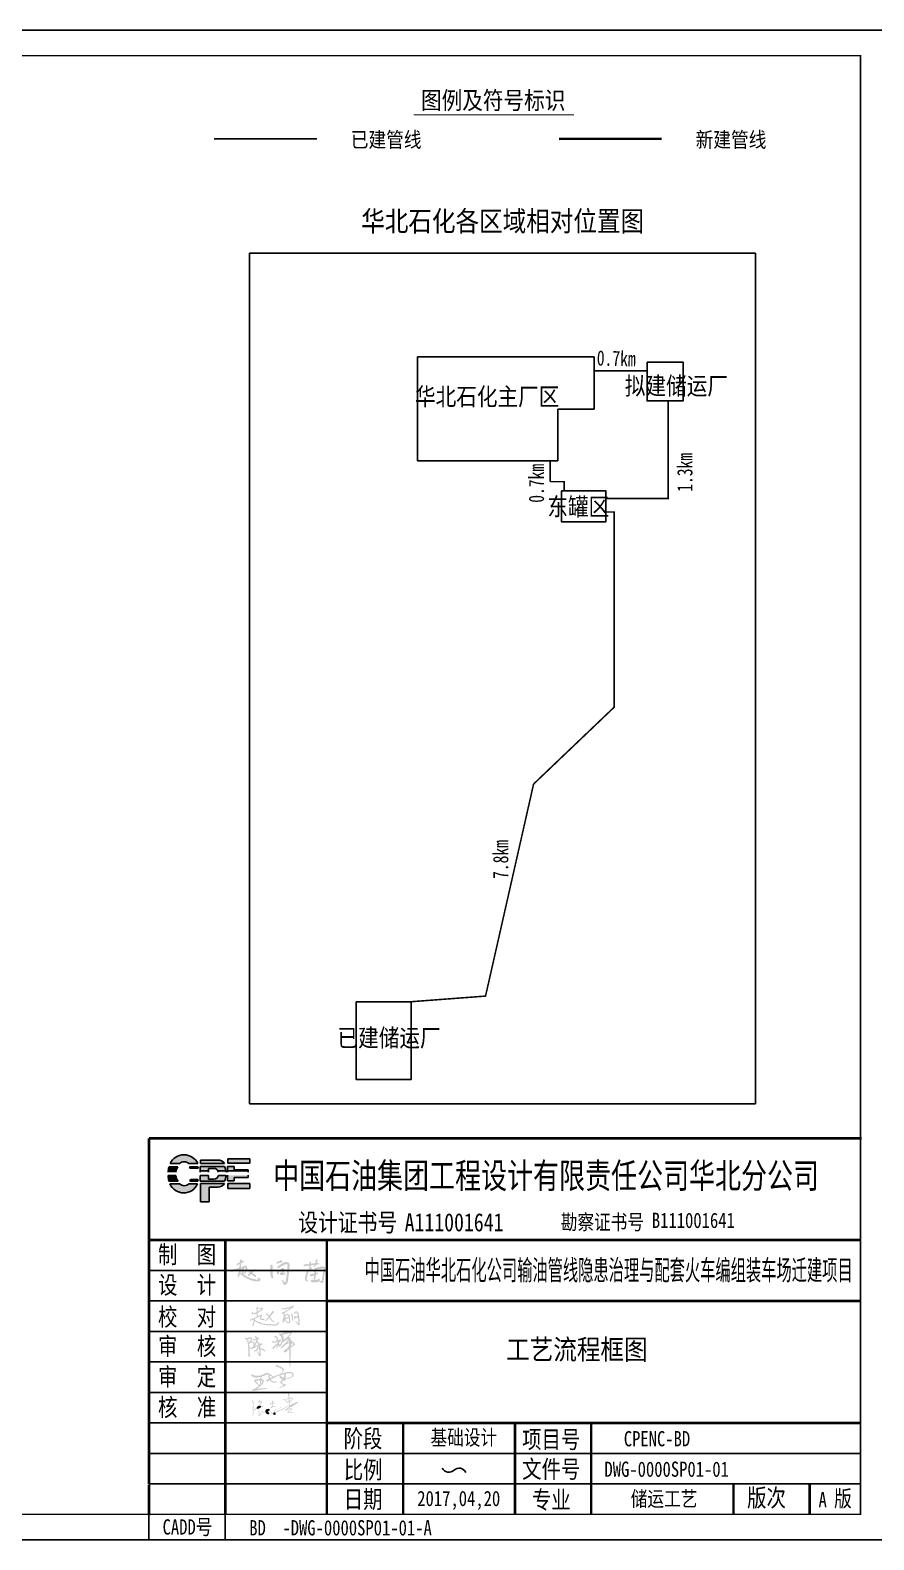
# Model space of a CAD drawing. Header units: millimetres. Extents: x 36820 to 41163, y -3485 to -2358.
# Drawn here: x 37304 to 37469.9, y -3073.8 to -2776.8 of the extents above; entities that cross this region are included whole.
import ezdxf
from ezdxf.enums import TextEntityAlignment as Align

# ---------------------------------------------------------------- set-up
doc = ezdxf.new("R2010")
doc.units = ezdxf.units.MM
doc.header["$LTSCALE"] = 6
for name, color, linetype in [('a1', 7, 'Continuous'), ('bc', 7, 'Continuous'), ('BDWG', 7, 'Continuous'), ('DEVICE', 4, 'Continuous')]:
    doc.layers.add(name, color=color, linetype=linetype)
doc.styles.add('HZTXT', font='', dxfattribs={"width": 0.8})
doc.styles.add('ST', font='')
doc.styles.get('HZTXT').set_extended_font_data('NSimSun')
doc.styles.get('ST').set_extended_font_data('SimSun')
picture_1 = doc.add_image_def('image1.jpg', size_in_pixel=(531, 893))

msp = doc.modelspace()

# ---------------------------------------------------------------- hatches: boundary and pattern name
for points in [[(37335.28, -3000.42, -0.0549609), (37335.391, -3000.679), (37337.034, -3000.679, 0.0224894), (37336.957, -3000.42)], [(37335.503, -3002.967, -0.059964), (37335.36, -3003.263), (37336.915, -3003.263, 0.0258545), (37336.994, -3002.967)]]:
    msp.add_hatch(color=7).paths.add_polyline_path(points)
h = msp.add_hatch(color=256)
h.dxf.hatch_style = 1
h.paths.add_polyline_path([(37345.464, -3019.874), (37345.457, -3019.519), (37345.47, -3019.419), (37345.923, -3019.165), (37345.986, -3019.058), (37345.986, -3018.941), (37345.903, -3018.882), (37345.796, -3018.873), (37345.543, -3019.005), (37345.601, -3018.825), (37345.563, -3018.723), (37345.431, -3018.661), (37345.255, -3018.732), (37345.2, -3018.849), (37345.2, -3019.24), (37344.952, -3019.363), (37344.604, -3019.537), (37344.592, -3019.625), (37344.616, -3019.732), (37344.683, -3019.77), (37344.763, -3019.803), (37344.794, -3019.776), (37344.794, -3019.742), (37345.187, -3019.567), (37345.144, -3020.068), (37345.052, -3020.225), (37344.965, -3020.372), (37344.223, -3020.556), (37343.893, -3020.638), (37343.423, -3020.687), (37343.32, -3020.822), (37343.32, -3020.926), (37343.404, -3021.01), (37343.501, -3021.078), (37343.67, -3021.078), (37345.157, -3020.691), (37345.157, -3020.753), (37345.061, -3021.009), (37344.791, -3021.727), (37344.766, -3021.869), (37344.8, -3022.113), (37344.865, -3022.197), (37344.918, -3022.197), (37344.982, -3022.155), (37345.245, -3021.47), (37345.316, -3021.526), (37345.881, -3022.007), (37346.64, -3022.441), (37347.436, -3022.775), (37348.134, -3022.957), (37348.643, -3022.992), (37349.057, -3022.934), (37349.24, -3022.823), (37349.28, -3022.667), (37349.222, -3022.48), (37349.053, -3022.329), (37348.87, -3022.272), (37348.696, -3022.272), (37348.696, -3022.407), (37348.802, -3022.564), (37348.802, -3022.643), (37348.566, -3022.643), (37347.517, -3022.401), (37346.798, -3022.132), (37346.164, -3021.767), (37346.074, -3021.715), (37346.555, -3020.922), (37346.657, -3020.681), (37346.679, -3020.379), (37346.66, -3020.24), (37346.542, -3020.18), (37346.378, -3020.18), (37346.298, -3020.27), (37346.295, -3020.473), (37346.242, -3020.952), (37346.145, -3021.262), (37345.978, -3021.623), (37345.867, -3021.572), (37345.948, -3021.291), (37345.981, -3021.024), (37346.01, -3020.724), (37346.01, -3020.353), (37346.544, -3020.088), (37346.602, -3020.011), (37346.56, -3019.918), (37346.479, -3019.88), (37346.367, -3019.88), (37346.2, -3019.911), (37345.424, -3020.212), (37345.319, -3020.26), (37345.436, -3020.078)])
h.paths.add_polyline_path([(37345.675, -3020.505), (37345.675, -3021.015), (37345.639, -3021.422), (37345.46, -3021.303), (37345.384, -3021.291), (37345.273, -3021.304), (37345.467, -3020.792), (37345.436, -3020.688), (37345.35, -3020.631), (37345.407, -3020.598)], flags=16)
h.paths.add_polyline_path([(37348.002, -3020.939), (37348.082, -3020.922), (37348.163, -3020.906), (37348.239, -3020.816), (37348.239, -3020.701), (37348.19, -3020.598), (37348.035, -3020.58), (37347.908, -3020.629), (37347.732, -3020.733), (37347.388, -3021.165), (37347.283, -3021.053), (37347.196, -3020.987), (37347.126, -3020.915), (37347.049, -3020.938), (37346.988, -3021.059), (37347.033, -3021.208), (37347.127, -3021.333), (37346.862, -3021.561), (37346.784, -3021.738), (37346.784, -3021.871), (37346.886, -3021.953), (37346.963, -3021.953), (37347.042, -3021.918), (37347.132, -3021.826), (37347.396, -3021.538), (37348.108, -3022.033), (37348.254, -3022.105), (37348.389, -3022.037), (37348.397, -3021.854), (37348.255, -3021.672), (37347.644, -3021.313)], flags=17)
h.paths.add_polyline_path([(37351.674, -3019.888), (37351.611, -3019.738), (37351.506, -3019.677), (37351.379, -3019.714), (37351.251, -3019.77), (37351.199, -3019.898), (37351.247, -3021.808), (37351.405, -3022.221), (37351.556, -3022.381), (37351.706, -3022.381), (37351.813, -3022.25), (37351.816, -3022.174), (37351.754, -3022.075), (37351.653, -3021.761)])
h.paths.add_polyline_path([(37353.555, -3019.058), (37353.486, -3018.904), (37353.347, -3018.826), (37353.142, -3018.823), (37353.087, -3018.987), (37352.555, -3019.142), (37352.419, -3019.259), (37352.415, -3019.407), (37352.544, -3019.489), (37352.756, -3019.448), (37353.006, -3019.338), (37353.331, -3019.282), (37353.482, -3019.282), (37353.555, -3019.182)])
h.paths.add_polyline_path([(37353.943, -3019.717), (37354.282, -3019.584), (37354.555, -3019.625), (37354.606, -3019.738), (37354.461, -3021.419), (37354.205, -3023.147), (37354.11, -3023.185), (37353.994, -3023.094), (37353.615, -3022.688), (37353.431, -3022.688), (37353.837, -3023.578), (37353.968, -3023.663), (37354.106, -3023.663), (37354.437, -3023.507), (37354.629, -3023.092), (37354.931, -3020.951), (37355.016, -3019.731), (37354.949, -3019.407), (37354.737, -3019.264), (37354.442, -3019.189), (37354.035, -3019.189), (37353.531, -3019.457), (37352.699, -3019.989), (37352.606, -3020.132), (37352.583, -3020.261), (37352.665, -3020.374), (37352.811, -3020.374), (37352.976, -3020.323), (37353.204, -3020.127)])
h.paths.add_polyline_path([(37352.896, -3021.11), (37352.896, -3020.72), (37352.801, -3020.674), (37352.651, -3020.695), (37352.555, -3020.787), (37352.505, -3021.203), (37352.489, -3021.449), (37352.541, -3021.582), (37352.664, -3021.585), (37352.803, -3021.562), (37352.895, -3021.385), (37352.905, -3021.272), (37352.911, -3021.206), (37352.977, -3021.125), (37352.963, -3021.123)])
h.paths.add_polyline_path([(37353.986, -3020.601), (37353.917, -3020.447), (37353.747, -3020.326), (37353.56, -3020.326), (37353.384, -3020.441), (37353.233, -3020.559), (37353.067, -3020.866), (37353.018, -3020.955), (37353.01, -3021.062), (37352.977, -3021.125), (37353.146, -3021.158), (37353.53, -3020.726), (37353.65, -3020.701), (37353.667, -3020.778), (37353.637, -3020.837), (37353.323, -3021.233), (37353.103, -3021.392), (37353.037, -3021.497), (37353.037, -3021.645), (37353.142, -3021.717), (37353.345, -3021.717), (37353.774, -3021.717), (37354.049, -3021.629), (37354.137, -3021.491), (37354.137, -3021.326), (37354.066, -3021.255), (37353.945, -3021.255), (37353.631, -3021.31), (37353.873, -3021.079), (37353.986, -3020.972)], flags=17)
h.paths.add_polyline_path([(37360.714, -3019.665), (37360.759, -3019.552), (37360.759, -3019.408), (37360.664, -3019.316), (37360.591, -3019.349), (37360.33, -3019.349), (37360.401, -3019.154), (37360.503, -3018.995), (37360.539, -3018.838), (37360.463, -3018.706), (37360.208, -3018.706), (37360.126, -3018.859), (37360.099, -3019.175), (37359.993, -3019.409), (37359.188, -3019.501), (37359.188, -3019.236), (37359.096, -3019.124), (37359.014, -3019.124), (37358.92, -3019.184), (37358.85, -3019.543), (37358.204, -3019.605), (37357.762, -3019.677), (37357.76, -3019.861), (37357.845, -3019.994), (37357.954, -3019.994), (37358.027, -3019.953), (37358.862, -3019.86), (37358.869, -3019.916), (37358.869, -3020.341), (37358.971, -3020.51), (37359.129, -3020.616), (37359.259, -3020.616), (37359.365, -3020.549), (37359.396, -3020.412), (37359.337, -3020.329), (37359.215, -3020.254), (37359.165, -3020.17), (37359.159, -3019.838), (37359.893, -3019.744), (37359.724, -3020.064), (37359.777, -3020.18), (37359.837, -3020.184), (37359.913, -3020.089), (37360.047, -3019.921), (37360.223, -3019.7), (37360.618, -3019.7)])
h.paths.add_polyline_path([(37358.851, -3020.918), (37358.99, -3020.683), (37358.953, -3020.531), (37358.847, -3020.502), (37358.733, -3020.502), (37358.529, -3020.729), (37358.304, -3021.209), (37358.131, -3021.751), (37358.043, -3022.403), (37358.075, -3022.744), (37358.248, -3022.961), (37358.374, -3023.006), (37358.471, -3023.006), (37358.548, -3022.937), (37358.583, -3022.805), (37358.583, -3022.689), (37358.531, -3022.612), (37358.451, -3022.68), (37358.388, -3022.649), (37358.369, -3022.561), (37358.48, -3021.864), (37358.639, -3021.335)])
h.paths.add_polyline_path([(37360.488, -3021.535), (37360.535, -3021.397), (37360.503, -3021.266), (37360.412, -3021.227), (37360.167, -3021.318), (37360.199, -3021.1), (37360.266, -3021.01), (37360.232, -3020.939), (37360.128, -3020.874), (37359.905, -3020.904), (37359.861, -3021.122), (37359.861, -3021.388), (37359.374, -3021.524), (37359.091, -3021.524), (37359.005, -3021.619), (37358.951, -3021.799), (37359.001, -3021.916), (37359.158, -3022.01), (37359.267, -3022.01), (37359.424, -3021.952), (37359.805, -3021.812), (37359.754, -3022.299), (37359.765, -3022.568), (37359.823, -3022.691), (37359.72, -3022.691), (37359.524, -3022.666), (37359.295, -3022.666), (37359.222, -3022.83), (37359.222, -3023.041), (37359.386, -3023.178), (37359.825, -3023.178), (37360.314, -3023.163), (37360.725, -3023.042), (37360.846, -3022.988), (37360.882, -3022.803), (37360.925, -3022.71), (37360.926, -3022.805), (37360.929, -3023.051), (37361.257, -3023.309), (37361.441, -3023.309), (37361.606, -3023.139), (37362.022, -3020.659), (37362.033, -3020.369), (37361.842, -3020.079), (37361.431, -3020.046), (37360.819, -3020.14), (37360.174, -3020.296), (37359.935, -3020.431), (37359.873, -3020.577), (37359.969, -3020.68), (37360.12, -3020.729), (37360.27, -3020.687), (37360.434, -3020.597), (37361.573, -3020.459), (37361.672, -3020.48), (37361.687, -3020.573), (37361.331, -3022.868), (37361.25, -3022.899), (37361.035, -3022.87), (37360.94, -3022.682), (37360.971, -3022.604), (37360.933, -3022.503), (37360.78, -3022.503), (37360.642, -3022.514), (37360.515, -3022.647), (37360.255, -3022.679), (37359.907, -3022.689), (37359.936, -3022.643), (37359.997, -3022.57), (37360.096, -3022.365), (37360.126, -3021.702), (37360.211, -3021.674), (37360.353, -3021.63)])
h = msp.add_hatch(color=256)
h.dxf.hatch_style = 1
h.paths.add_polyline_path([(37348.656, -3027.976), (37348.557, -3027.988), (37348.475, -3028.276), (37348.502, -3028.666), (37348.512, -3028.991), (37348.323, -3029.103), (37348.103, -3029.18), (37347.957, -3029.22), (37347.856, -3029.247), (37347.793, -3029.213), (37347.775, -3029.081), (37347.775, -3029.037), (37347.799, -3029.01), (37347.901, -3028.963), (37347.94, -3028.944), (37347.954, -3028.924), (37347.897, -3028.906), (37347.816, -3028.905), (37347.76, -3028.912), (37347.579, -3028.999), (37347.513, -3029.274), (37347.558, -3029.407), (37347.707, -3029.472), (37347.948, -3029.47), (37348.306, -3029.375), (37348.519, -3029.282), (37348.527, -3029.783), (37348.554, -3029.846), (37348.621, -3029.857), (37348.655, -3029.857), (37348.742, -3029.821), (37348.758, -3029.769), (37348.748, -3029.662), (37348.748, -3029.142), (37349.169, -3028.917), (37349.519, -3028.683), (37349.73, -3028.453), (37349.771, -3028.223), (37349.715, -3028.167), (37349.291, -3028.167), (37349.064, -3028.223), (37348.992, -3028.223), (37348.86, -3028.183), (37348.771, -3028.111), (37348.729, -3028.012)])
h.paths.add_polyline_path([(37348.854, -3028.278), (37348.885, -3028.298), (37348.948, -3028.339), (37349.224, -3028.375), (37349.451, -3028.377), (37349.451, -3028.412), (37349.303, -3028.566), (37348.737, -3028.917), (37348.737, -3028.883), (37348.737, -3028.411), (37348.764, -3028.311), (37348.811, -3028.278)], flags=16)
h.paths.add_polyline_path([(37349.387, -3029.508), (37349.297, -3029.544), (37349.239, -3029.628), (37349.166, -3029.65), (37349.102, -3029.676), (37349.03, -3029.699), (37348.701, -3029.87), (37348.081, -3030.149), (37347.207, -3030.502), (37347.178, -3030.577), (37347.261, -3030.754), (37347.323, -3030.754), (37347.382, -3030.701), (37347.618, -3030.587), (37347.941, -3030.433), (37347.916, -3030.721), (37347.895, -3030.801), (37347.713, -3031.601), (37347.667, -3031.643), (37347.632, -3031.73), (37347.658, -3031.83), (37347.743, -3031.83), (37347.833, -3031.79), (37347.928, -3031.599), (37348.113, -3030.797), (37348.747, -3031.143), (37349.231, -3031.35), (37349.808, -3031.499), (37350.495, -3031.608), (37351.262, -3031.634), (37351.694, -3031.659), (37352.305, -3031.673), (37352.415, -3031.657), (37352.591, -3031.572), (37352.838, -3031.277), (37352.923, -3031.097), (37352.941, -3030.912), (37352.888, -3030.857), (37352.837, -3030.869), (37352.541, -3031.248), (37352.302, -3031.434), (37352.217, -3031.448), (37351.505, -3031.406), (37350.459, -3031.36), (37349.787, -3031.265), (37349.299, -3031.1), (37348.77, -3030.895), (37348.28, -3030.633), (37348.158, -3030.615), (37348.191, -3030.319), (37348.722, -3030.095), (37349.267, -3029.82), (37349.314, -3029.837), (37349.196, -3030.168), (37349.169, -3030.316), (37349.239, -3030.464), (37349.322, -3030.582), (37349.414, -3030.582), (37349.834, -3030.582), (37349.879, -3030.604), (37349.934, -3030.604), (37350.004, -3030.559), (37350.023, -3030.47), (37350.023, -3030.345), (37349.937, -3030.309), (37349.844, -3030.309), (37349.723, -3030.373), (37349.58, -3030.373), (37349.447, -3030.373), (37349.419, -3030.296), (37349.451, -3030.18), (37349.555, -3029.802), (37349.583, -3029.609), (37349.487, -3029.508)])
h.paths.add_polyline_path([(37351.664, -3028.809), (37351.569, -3028.871), (37351.036, -3029.734), (37350.775, -3029.482), (37350.644, -3029.352), (37350.415, -3029.295), (37350.333, -3029.295), (37350.288, -3029.342), (37350.284, -3029.449), (37350.348, -3029.546), (37350.383, -3029.558), (37350.419, -3029.534), (37350.483, -3029.538), (37350.897, -3029.905), (37350.285, -3030.614), (37350.184, -3030.669), (37350.157, -3030.724), (37350.249, -3030.769), (37350.472, -3030.722), (37350.879, -3030.303), (37351.023, -3030.094), (37351.171, -3030.412), (37351.457, -3030.73), (37351.763, -3030.913), (37351.818, -3030.938), (37352.042, -3030.938), (37352.065, -3030.899), (37352.008, -3030.828), (37351.889, -3030.805), (37351.652, -3030.665), (37351.481, -3030.472), (37351.274, -3030.151), (37351.173, -3029.936), (37351.457, -3029.569), (37351.628, -3029.318), (37351.786, -3029.246), (37351.885, -3029.098), (37351.885, -3028.921), (37351.783, -3028.809)])
h.paths.add_polyline_path([(37355.66, -3027.737), (37355.576, -3027.824), (37355.114, -3027.992), (37354.241, -3028.211), (37353.899, -3028.265), (37353.746, -3028.265), (37353.655, -3028.197), (37353.587, -3028.197), (37353.502, -3028.237), (37353.511, -3028.346), (37353.607, -3028.456), (37353.767, -3028.489), (37354.082, -3028.465), (37354.405, -3028.42), (37354.825, -3028.297), (37355.106, -3028.215), (37355.089, -3028.252), (37354.708, -3028.507), (37353.962, -3028.961), (37353.781, -3029.071), (37353.698, -3029.024), (37353.604, -3029.024), (37353.509, -3029.083), (37353.45, -3029.197), (37353.509, -3029.303), (37353.576, -3029.35), (37353.764, -3029.338), (37353.857, -3029.65), (37353.857, -3029.852), (37353.804, -3030.025), (37353.716, -3030.311), (37353.66, -3030.557), (37353.66, -3030.953), (37353.691, -3031.078), (37353.794, -3031.078), (37353.916, -3031.028), (37353.97, -3030.931), (37353.982, -3030.829), (37354.007, -3030.604), (37354.044, -3030.551), (37354.115, -3030.7), (37354.225, -3030.832), (37354.4, -3031.041), (37354.64, -3031.212), (37354.719, -3031.239), (37354.846, -3031.187), (37355.042, -3031.107), (37355.118, -3030.955), (37355.118, -3030.394), (37355.076, -3029.9), (37354.841, -3029.526), (37354.653, -3029.382), (37354.455, -3029.382), (37354.219, -3029.481), (37354.06, -3029.646), (37354.06, -3029.477), (37354.011, -3029.369), (37353.923, -3029.223), (37353.957, -3029.203), (37354.497, -3028.893), (37354.997, -3028.552), (37355.68, -3028.087), (37355.89, -3027.864), (37355.895, -3027.788), (37355.768, -3027.737)])
h.paths.add_polyline_path([(37354.571, -3029.608), (37354.665, -3029.702), (37354.767, -3029.856), (37354.812, -3030.008), (37354.812, -3030.08), (37354.496, -3030.08), (37354.36, -3030.096), (37354.241, -3030.131), (37354.119, -3030.168), (37354.123, -3029.961), (37354.17, -3029.863), (37354.33, -3029.659), (37354.499, -3029.608)], flags=16)
h.paths.add_polyline_path([(37354.868, -3030.222), (37354.894, -3030.614), (37354.864, -3030.956), (37354.832, -3030.979), (37354.713, -3030.979), (37354.614, -3030.963), (37354.314, -3030.694), (37354.188, -3030.55), (37354.165, -3030.461), (37354.26, -3030.437), (37354.341, -3030.345), (37354.473, -3030.307), (37354.663, -3030.279)], flags=16)
h.paths.add_polyline_path([(37355.367, -3029.345), (37355.3, -3029.365), (37355.256, -3029.497), (37355.38, -3029.838), (37355.446, -3030.021), (37355.473, -3030.416), (37355.449, -3030.626), (37355.489, -3030.689), (37355.537, -3030.716), (37355.624, -3030.716), (37355.685, -3030.668), (37355.707, -3030.604), (37355.685, -3030.047), (37355.648, -3029.794), (37355.55, -3029.481), (37355.457, -3029.38)], flags=17)
h.paths.add_polyline_path([(37356.298, -3028.864), (37356.178, -3028.889), (37355.966, -3029.031), (37355.869, -3029.257), (37355.801, -3029.352), (37355.819, -3029.393), (37355.874, -3029.411), (37355.99, -3029.341), (37356.077, -3029.289), (37356.107, -3029.221), (37356.163, -3029.171), (37356.279, -3029.142), (37356.39, -3029.169), (37356.473, -3029.262), (37356.558, -3029.547), (37356.614, -3029.922), (37356.487, -3029.871), (37356.292, -3029.848), (37356.152, -3029.831), (37356.036, -3029.86), (37355.911, -3029.931), (37355.826, -3030.039), (37355.863, -3030.155), (37355.971, -3030.357), (37356.03, -3030.402), (37356.084, -3030.402), (37356.114, -3030.377), (37356.115, -3030.328), (37356.074, -3030.224), (37356.095, -3030.192), (37356.335, -3030.095), (37356.635, -3030.095), (37356.739, -3030.973), (37356.757, -3031.298), (37356.496, -3031.096), (37356.306, -3030.892), (37356.2, -3030.75), (37356.156, -3030.75), (37356.141, -3030.78), (37356.168, -3030.932), (37356.276, -3031.177), (37356.514, -3031.421), (37356.775, -3031.609), (37356.875, -3031.609), (37356.983, -3031.538), (37357.009, -3031.444), (37356.971, -3030.803), (37356.875, -3029.773), (37356.775, -3029.315), (37356.627, -3029.028), (37356.488, -3028.923)])
h = msp.add_hatch(color=256)
h.dxf.hatch_style = 1
h.paths.add_polyline_path([(37348.61, -3035.775), (37348.707, -3035.722), (37348.707, -3035.847), (37348.642, -3036.014), (37348.545, -3036.266), (37348.378, -3036.469), (37348.094, -3036.591), (37347.972, -3036.591), (37347.972, -3036.664), (37348.054, -3036.741), (37348.253, -3036.741), (37348.435, -3036.741), (37348.553, -3036.643), (37348.707, -3036.449), (37348.862, -3036.189), (37348.923, -3035.945), (37348.899, -3035.763), (37348.853, -3035.676), (37348.832, -3035.638), (37348.876, -3035.614), (37348.938, -3035.581), (37348.959, -3035.726), (37348.986, -3036.102), (37349.014, -3036.557), (37349.052, -3037.036), (37349.051, -3037.268), (37349.04, -3037.285), (37349.021, -3037.272), (37348.965, -3037.192), (37348.88, -3037.071), (37348.775, -3036.923), (37348.726, -3036.787), (37348.678, -3036.741), (37348.661, -3036.752), (37348.642, -3036.84), (37348.666, -3037.011), (37348.727, -3037.169), (37348.851, -3037.377), (37348.948, -3037.542), (37349.022, -3037.667), (37349.127, -3037.708), (37349.206, -3037.681), (37349.303, -3037.609), (37349.325, -3037.487), (37349.321, -3037.349), (37349.301, -3037.076), (37349.275, -3036.724), (37349.246, -3036.339), (37349.261, -3036.337), (37349.321, -3036.337), (37349.452, -3036.376), (37349.587, -3036.416), (37349.696, -3036.489), (37349.821, -3036.573), (37349.947, -3036.656), (37350.003, -3036.728), (37350.075, -3036.772), (37350.182, -3036.746), (37350.226, -3036.662), (37350.226, -3036.56), (37350.134, -3036.5), (37349.986, -3036.403), (37349.77, -3036.262), (37349.622, -3036.209), (37349.496, -3036.164), (37349.338, -3036.15), (37349.24, -3036.15), (37349.24, -3036.114), (37349.24, -3036.02), (37349.24, -3035.834), (37349.235, -3035.668), (37349.235, -3035.608), (37349.217, -3035.528), (37349.236, -3035.514), (37349.267, -3035.505), (37349.313, -3035.503), (37349.408, -3035.503), (37349.469, -3035.503), (37349.521, -3035.517), (37349.569, -3035.495), (37349.591, -3035.443), (37349.627, -3035.361), (37349.627, -3035.261), (37349.605, -3035.196), (37349.518, -3035.196), (37349.397, -3035.196), (37349.275, -3035.217), (37349.124, -3035.244), (37349.098, -3035.21), (37349.052, -3035.149), (37348.94, -3035), (37348.809, -3034.884), (37348.713, -3034.821), (37348.606, -3034.849), (37348.645, -3034.776), (37348.714, -3034.583), (37348.736, -3034.499), (37348.758, -3034.415), (37348.758, -3034.353), (37348.805, -3034.337), (37348.886, -3034.309), (37348.948, -3034.267), (37348.99, -3034.196), (37348.99, -3034.138), (37348.99, -3034.086), (37348.951, -3034.046), (37348.849, -3034.046), (37348.765, -3034.046), (37348.705, -3034.067), (37348.663, -3034.081), (37348.651, -3034.048), (37348.636, -3034.005), (37348.616, -3033.945), (37348.548, -3033.893), (37348.463, -3033.828), (37348.374, -3033.78), (37348.277, -3033.78), (37348.182, -3033.798), (37348.117, -3033.856), (37348.117, -3033.932), (37348.142, -3034.006), (37348.214, -3034.049), (37348.305, -3034.103), (37348.339, -3034.138), (37348.384, -3034.162), (37348.429, -3034.208), (37348.451, -3034.256), (37348.422, -3034.286), (37348.354, -3034.318), (37348.239, -3034.341), (37348.134, -3034.361), (37347.922, -3034.403), (37347.847, -3034.423), (37347.787, -3034.417), (37347.751, -3034.413), (37347.727, -3034.428), (37347.722, -3034.447), (37347.722, -3034.47), (37347.722, -3034.498), (37347.716, -3034.524), (37347.723, -3034.582), (37347.761, -3034.65), (37347.806, -3034.677), (37347.845, -3034.669), (37347.879, -3034.645), (37347.942, -3034.622), (37348.032, -3034.608), (37348.129, -3034.592), (37348.24, -3034.582), (37348.344, -3034.533), (37348.407, -3034.504), (37348.438, -3034.515), (37348.413, -3034.584), (37348.371, -3034.699), (37348.344, -3034.811), (37348.313, -3034.901), (37348.261, -3035.007), (37348.218, -3035.113), (37348.17, -3035.191), (37348.127, -3035.261), (37348.127, -3035.234), (37348.098, -3035.161), (37348.039, -3035.067), (37347.963, -3034.989), (37347.839, -3034.904), (37347.697, -3034.838), (37347.582, -3034.798), (37347.474, -3034.798), (37347.381, -3034.812), (37347.395, -3034.786), (37347.444, -3034.697), (37347.501, -3034.594), (37347.56, -3034.488), (37347.603, -3034.388), (37347.603, -3034.295), (37347.603, -3034.213), (37347.587, -3034.156), (37347.579, -3034.095), (37347.552, -3034.041), (37347.531, -3033.999), (37347.464, -3033.993), (37347.378, -3033.986), (37347.286, -3033.979), (37347.155, -3033.968), (37347.039, -3033.998), (37346.878, -3034.061), (37346.785, -3034.102), (37346.734, -3034.149), (37346.678, -3034.186), (37346.636, -3034.213), (37346.622, -3034.198), (37346.602, -3034.14), (37346.511, -3034.094), (37346.413, -3034.046), (37346.291, -3034.067), (37346.202, -3034.158), (37346.245, -3034.302), (37346.317, -3034.362), (37346.414, -3034.347), (37346.509, -3034.415), (37346.665, -3034.527), (37346.783, -3035.343), (37346.859, -3036.098), (37346.891, -3036.757), (37346.908, -3037.591), (37346.908, -3037.729), (37347.002, -3037.786), (37347.096, -3037.786), (37347.177, -3037.641), (37347.177, -3037.491), (37347.171, -3036.855), (37347.125, -3036.358), (37347.104, -3036.064), (37347.122, -3036.066), (37347.179, -3036.141), (37347.267, -3036.207), (37347.4, -3036.252), (37347.542, -3036.268), (37347.692, -3036.216), (37347.846, -3036.098), (37347.867, -3036.129), (37347.959, -3036.129), (37348.097, -3036.053), (37348.333, -3035.925)])
h.paths.add_polyline_path([(37346.95, -3035.095), (37346.922, -3034.87), (37346.891, -3034.616), (37346.876, -3034.459), (37346.819, -3034.39), (37346.935, -3034.308), (37347.108, -3034.252), (37347.289, -3034.225), (37347.39, -3034.236), (37347.409, -3034.323), (37347.339, -3034.47), (37347.271, -3034.616), (37347.145, -3034.798), (37347.006, -3035.035), (37346.984, -3035.073)], flags=16)
h.paths.add_polyline_path([(37348.158, -3035.726), (37348.214, -3035.621), (37348.342, -3035.382), (37348.461, -3035.162), (37348.538, -3035.018), (37348.575, -3035.08), (37348.665, -3035.138), (37348.794, -3035.221), (37348.889, -3035.366), (37348.817, -3035.413), (37348.592, -3035.559), (37348.313, -3035.666)], flags=16)
h.paths.add_polyline_path([(37347.926, -3035.605), (37347.959, -3035.416), (37347.91, -3035.243), (37347.8, -3035.106), (37347.682, -3035.046), (37347.545, -3035.017), (37347.391, -3035.045), (37347.279, -3035.101), (37347.155, -3035.202), (37347.019, -3035.343), (37347.019, -3035.441), (37347.049, -3035.625), (37347.07, -3035.752), (37347.114, -3035.896), (37347.183, -3035.98), (37347.314, -3036.038), (37347.446, -3036.064), (37347.584, -3036.014), (37347.723, -3035.889), (37347.824, -3035.761)], flags=16)
h.paths.add_polyline_path([(37352.683, -3034.206), (37352.621, -3034.015), (37352.505, -3033.865), (37352.307, -3033.708), (37352.109, -3033.694), (37352, -3033.776), (37351.981, -3033.882), (37352.105, -3033.959), (37352.289, -3034.053), (37352.425, -3034.198), (37352.475, -3034.414), (37352.445, -3034.623), (37352.394, -3034.746), (37352.159, -3034.808), (37351.958, -3034.808), (37351.827, -3034.777), (37351.722, -3034.712), (37351.595, -3034.762), (37351.529, -3034.897), (37351.606, -3034.982), (37351.757, -3035.021), (37352.031, -3035.055), (37352.371, -3035.017), (37352.634, -3034.928), (37352.754, -3034.874), (37352.64, -3035.058), (37352.501, -3035.216), (37352.074, -3035.558), (37351.716, -3035.962), (37351.606, -3036.087), (37351.633, -3036.24), (37351.69, -3036.272), (37351.759, -3036.272), (37351.891, -3036.188), (37352.067, -3035.983), (37352.319, -3035.752), (37352.519, -3035.537), (37352.614, -3035.492), (37352.542, -3035.639), (37352.445, -3035.886), (37352.401, -3036.058), (37352.27, -3036.186), (37352.323, -3036.186), (37352.426, -3036.175), (37352.581, -3036.068), (37352.645, -3035.861), (37352.725, -3035.674), (37352.819, -3035.558), (37352.852, -3035.548), (37352.872, -3035.575), (37352.867, -3035.707), (37352.901, -3035.771), (37352.963, -3035.829), (37353.045, -3035.843), (37353.248, -3035.626), (37353.413, -3035.387), (37353.561, -3035.055), (37353.598, -3034.964), (37353.607, -3034.93), (37353.627, -3034.985), (37353.663, -3034.994), (37353.738, -3034.953), (37354.07, -3034.691), (37354.519, -3034.402), (37354.714, -3034.277), (37354.761, -3034.286), (37354.79, -3034.352), (37354.612, -3034.561), (37354.093, -3035.182), (37353.247, -3035.982), (37353.212, -3036.108), (37353.285, -3036.17), (37353.527, -3036.056), (37354.314, -3035.398), (37354.859, -3035.134), (37354.924, -3035.152), (37354.924, -3035.402), (37354.944, -3035.517), (37354.685, -3035.898), (37354.124, -3036.442), (37353.872, -3036.687), (37353.872, -3036.864), (37354.011, -3036.929), (37354.254, -3036.929), (37354.636, -3036.58), (37354.961, -3036.283), (37354.95, -3037.534), (37354.95, -3038.937), (37355.012, -3039.823), (37355.024, -3039.847), (37355.135, -3039.847), (37355.135, -3039.583), (37355.13, -3038.954), (37355.207, -3037.718), (37355.229, -3036.129), (37355.24, -3036.019), (37355.833, -3035.629), (37356.058, -3035.492), (37356.086, -3035.333), (37355.884, -3035.096), (37355.497, -3034.771), (37355.269, -3034.447), (37355.117, -3034.288), (37355.249, -3034.122), (37355.18, -3034.025), (37355.021, -3033.984), (37354.958, -3033.95), (37354.848, -3033.908), (37354.758, -3033.977), (37355.428, -3033.176), (37355.456, -3033.01), (37355.332, -3032.907), (37355.021, -3032.893), (37354.558, -3032.934), (37354.281, -3033.031), (37353.846, -3033.114), (37353.494, -3033.224), (37353.446, -3033.282), (37353.446, -3033.439), (37353.28, -3033.28), (37353.086, -3033.197), (37352.99, -3033.231), (37352.955, -3033.363), (37352.99, -3033.521), (37353.183, -3033.666), (37353.328, -3033.867), (37353.439, -3034.191), (37353.469, -3034.442), (37353.38, -3034.895), (37353.27, -3035.149), (37353.093, -3035.481), (37352.983, -3035.348), (37352.898, -3035.233), (37352.807, -3035.207), (37352.894, -3035.039), (37352.963, -3034.936), (37353.209, -3034.745), (37353.209, -3034.643), (37353.284, -3034.609), (37353.284, -3034.466), (37353.168, -3034.411), (37353.024, -3034.418), (37352.826, -3034.513), (37352.676, -3034.643), (37352.703, -3034.425)])
h.paths.add_polyline_path([(37353.686, -3034.296), (37353.812, -3034.418), (37353.812, -3034.502), (37353.757, -3034.59), (37353.673, -3034.645), (37353.707, -3034.523), (37353.707, -3034.405)], flags=16)
h.paths.add_polyline_path([(37353.543, -3033.597), (37353.649, -3033.601), (37353.68, -3033.567), (37353.664, -3033.508), (37353.838, -3033.404), (37354.205, -3033.31), (37354.605, -3033.206), (37354.971, -3033.148), (37355.165, -3033.171), (37355.168, -3033.212), (37354.711, -3033.714), (37354.309, -3034.154), (37353.971, -3034.402), (37353.964, -3034.368), (37353.862, -3034.116), (37353.698, -3033.812)], flags=16)
h.paths.add_polyline_path([(37354.472, -3035.074), (37354.617, -3034.863), (37354.815, -3034.705), (37354.89, -3034.889), (37354.876, -3034.951), (37354.762, -3034.951)], flags=16)
h.paths.add_polyline_path([(37355.202, -3034.793), (37355.266, -3034.862), (37355.29, -3034.929), (37355.29, -3034.978), (37355.255, -3034.938), (37355.205, -3034.883)], flags=16)
h.paths.add_polyline_path([(37354.42, -3036.4), (37354.536, -3036.295), (37354.755, -3036.098), (37354.905, -3035.926), (37354.938, -3035.956), (37354.936, -3035.998), (37354.881, -3036.079), (37354.685, -3036.247), (37354.389, -3036.5), (37354.335, -3036.5)], flags=16)
h.paths.add_polyline_path([(37355.304, -3035.491), (37355.396, -3035.329), (37355.471, -3035.198), (37355.463, -3035.09), (37355.571, -3035.134), (37355.615, -3035.18), (37355.697, -3035.266), (37355.758, -3035.358), (37355.758, -3035.411), (37355.701, -3035.448), (37355.479, -3035.591), (37355.29, -3035.755), (37355.24, -3035.755), (37355.24, -3035.665), (37355.261, -3035.628)], flags=16)
h = msp.add_hatch(color=7)
h.paths.add_polyline_path([(37349.457, -3041.796), (37349.54, -3041.709), (37349.947, -3041.559), (37350.325, -3041.42), (37350.784, -3041.152), (37350.784, -3041.216), (37350.784, -3041.455), (37350.784, -3041.745), (37350.875, -3041.858), (37350.941, -3042.139), (37350.43, -3042.386), (37350.43, -3042.49), (37350.43, -3042.616), (37350.577, -3042.712), (37350.765, -3042.632), (37351.089, -3042.383), (37351.165, -3042.482), (37351.382, -3042.764), (37351.732, -3042.883), (37352.111, -3042.883), (37352.256, -3042.883), (37352.377, -3042.737), (37352.52, -3042.564), (37352.331, -3042.616), (37352.051, -3042.694), (37351.75, -3042.643), (37351.505, -3042.517), (37351.367, -3042.31), (37351.319, -3042.192), (37351.852, -3041.975), (37352.128, -3042.045), (37352.254, -3042.045), (37352.254, -3041.975), (37352.016, -3041.897), (37352.09, -3041.801), (37352.272, -3041.801), (37352.541, -3041.646), (37353.151, -3041.429), (37353.959, -3041.225), (37353.959, -3041.313), (37353.914, -3041.53), (37353.914, -3041.675), (37353.914, -3041.849), (37353.868, -3041.945), (37353.739, -3041.884), (37353.592, -3041.788), (37353.431, -3041.788), (37353.375, -3041.637), (37353.326, -3041.551), (37353.238, -3041.551), (37353.067, -3041.551), (37353.067, -3041.65), (37353.067, -3041.801), (37353.067, -3041.924), (37353.158, -3042.023), (37353.249, -3042.023), (37353.301, -3042.075), (37353.546, -3042.373), (37353.466, -3042.439), (37353.214, -3042.646), (37353.161, -3042.855), (37353.266, -3043.054), (37353.504, -3043.249), (37353.791, -3043.314), (37353.742, -3043.418), (37352.58, -3044.129), (37354.15, -3043.517), (37354.369, -3043.396), (37354.311, -3043.291), (37354.145, -3043.232), (37353.651, -3043.059), (37353.42, -3042.928), (37353.42, -3042.81), (37353.539, -3042.687), (37353.728, -3042.494), (37354.028, -3042.56), (37354.12, -3042.434), (37354.306, -3042.181), (37354.639, -3042.181), (37355.024, -3042.076), (37355.377, -3041.916), (37355.63, -3041.717), (37355.745, -3041.573), (37355.794, -3041.288), (37355.731, -3041.099), (37355.546, -3040.925), (37355.272, -3040.791), (37355.052, -3040.791), (37354.8, -3040.791), (37354.272, -3040.87), (37353.767, -3041.009), (37353.371, -3041.119), (37353.371, -3041.039), (37353.644, -3040.806), (37353.826, -3040.577), (37353.903, -3040.348), (37353.841, -3040.149), (37353.718, -3040.06), (37353.324, -3039.775), (37352.741, -3039.522), (37352.478, -3039.408), (37352.286, -3039.408), (37352.286, -3039.562), (37352.398, -3039.812), (37352.797, -3039.886), (37353.256, -3040.08), (37353.644, -3040.348), (37353.644, -3040.527), (37353.543, -3040.716), (37353.218, -3041.042), (37353.27, -3041.139), (37353.14, -3041.208), (37351.852, -3041.704), (37351.734, -3041.704), (37351.655, -3041.607), (37351.552, -3041.479), (37351.197, -3041.235), (37351.029, -3041.119), (37350.91, -3041.119), (37350.85, -3041.168), (37350.85, -3041.082), (37350.85, -3040.976), (37350.78, -3040.917), (37350.576, -3040.917), (37350.426, -3040.99), (37349.642, -3041.367), (37349.106, -3041.558), (37348.861, -3041.558), (37348.49, -3041.558), (37348.175, -3041.513), (37347.821, -3041.385), (37347.636, -3041.274), (37347.538, -3041.253), (37347.443, -3041.354), (37347.443, -3041.548), (37347.727, -3041.722), (37348.214, -3041.891), (37348.721, -3041.891), (37349.159, -3041.806), (37349.233, -3041.816), (37349.18, -3042.199), (37348.847, -3042.199), (37348.539, -3042.199), (37348.067, -3042.398), (37348.067, -3042.55), (37348.123, -3042.784), (37348.952, -3043.499), (37348.952, -3043.547), (37348.259, -3044.033), (37347.734, -3044.231), (37347.653, -3044.314), (37347.653, -3044.513), (37347.92, -3044.513), (37349.026, -3044.334), (37349.558, -3044.248), (37350.276, -3044.144), (37350.752, -3043.953), (37349.429, -3044.014), (37348.763, -3044.13), (37348.536, -3044.13), (37348.759, -3044.016), (37349.173, -3043.645), (37349.684, -3043.186), (37349.849, -3042.931), (37349.922, -3042.671), (37349.922, -3042.462), (37349.775, -3042.3), (37349.569, -3042.257), (37349.457, -3042.161)])
h.paths.add_polyline_path([(37349.154, -3042.444), (37349.162, -3042.525), (37349.216, -3043.029), (37349.216, -3043.26), (37349.135, -3043.362), (37349.005, -3043.259), (37348.686, -3043.006), (37348.389, -3042.702), (37348.441, -3042.573), (37348.532, -3042.5), (37348.847, -3042.444)], flags=16)
h.paths.add_polyline_path([(37349.443, -3042.495), (37349.523, -3042.495), (37349.688, -3042.558), (37349.688, -3042.642), (37349.628, -3042.775), (37349.551, -3042.948), (37349.443, -3043.024)], flags=16)
h.paths.add_polyline_path([(37351.067, -3041.579), (37351.116, -3041.437), (37351.176, -3041.477), (37351.55, -3041.722), (37351.55, -3041.795), (37351.505, -3041.881), (37351.204, -3042.02)], flags=16)
h.paths.add_polyline_path([(37353.445, -3042.111), (37353.577, -3042.027), (37353.641, -3042.093), (37353.641, -3042.239), (37353.641, -3042.315)], flags=16)
h.paths.add_polyline_path([(37354.218, -3041.187), (37354.516, -3041.102), (37355.038, -3041.043), (37355.22, -3041.043), (37355.43, -3041.109), (37355.524, -3041.269), (37355.524, -3041.467), (37355.461, -3041.639), (37355.174, -3041.829), (37354.618, -3042.038), (37354.218, -3042.104)], flags=16)
h = msp.add_hatch(color=256)
h.paths.add_polyline_path([(37347.774, -3047.739), (37347.675, -3047.83), (37347.7, -3047.992), (37347.782, -3048.271), (37347.806, -3048.54), (37347.741, -3048.917), (37347.7, -3049.341), (37347.738, -3049.415), (37347.815, -3049.419), (37347.887, -3049.347), (37347.885, -3049.021), (37347.908, -3048.732), (37347.956, -3048.637), (37347.917, -3048.234), (37347.876, -3048.019), (37347.858, -3047.973), (37347.845, -3047.924), (37347.872, -3047.874), (37347.959, -3047.784), (37347.972, -3047.712), (37348.029, -3047.433), (37348.022, -3047.167), (37347.955, -3046.875), (37347.815, -3046.607), (37347.732, -3046.433), (37347.605, -3046.39), (37347.593, -3046.542), (37347.729, -3046.801), (37347.809, -3046.813), (37347.897, -3047.094), (37347.903, -3047.518)])
h.paths.add_polyline_path([(37349.362, -3047.56), (37349.177, -3047.55), (37348.955, -3047.555), (37349.457, -3046.945), (37349.579, -3046.524), (37349.525, -3046.462), (37349.432, -3046.524), (37349.364, -3046.574), (37349.175, -3046.618), (37349.078, -3046.498), (37349.074, -3046.251), (37349.01, -3046.231), (37348.965, -3046.233), (37348.923, -3046.268), (37348.893, -3046.463), (37348.879, -3046.57), (37348.868, -3046.654), (37348.812, -3046.74), (37348.787, -3046.872), (37348.895, -3046.87), (37348.951, -3046.763), (37348.969, -3046.675), (37349.017, -3046.654), (37349.055, -3046.716), (37349.115, -3046.758), (37349.195, -3046.78), (37349.248, -3046.758), (37349.341, -3046.726), (37349.341, -3046.782), (37349.023, -3047.225), (37348.551, -3047.795), (37348.263, -3048.044), (37348.095, -3048.141), (37348.072, -3048.195), (37348.107, -3048.269), (37348.183, -3048.282), (37348.438, -3048.157), (37348.917, -3047.914), (37348.934, -3048), (37348.92, -3049.344), (37348.951, -3049.522), (37349.01, -3049.525), (37349.153, -3049.417), (37349.446, -3049.005), (37349.655, -3048.662), (37349.702, -3048.677), (37349.871, -3048.815), (37350.006, -3048.874), (37350.12, -3048.829), (37350.141, -3048.77), (37350.083, -3048.742), (37349.988, -3048.746), (37349.864, -3048.662), (37349.76, -3048.522), (37349.646, -3048.414), (37349.579, -3048.426), (37349.533, -3048.636), (37349.404, -3048.812), (37349.132, -3049.197), (37349.044, -3049.35), (37349.055, -3049.176), (37349.059, -3047.848), (37349.367, -3047.698), (37349.588, -3047.68), (37349.78, -3047.655), (37349.871, -3047.484), (37349.736, -3047.445), (37349.608, -3047.488)])
h.paths.add_polyline_path([(37349.251, -3047.641), (37349.069, -3047.732), (37349.078, -3047.6), (37349.133, -3047.601)], flags=16)
h.paths.add_polyline_path([(37348.932, -3047.643), (37348.934, -3047.817), (37348.824, -3047.829), (37348.664, -3047.922), (37348.645, -3047.862), (37348.896, -3047.641)], flags=16)
h.paths.add_polyline_path([(37351.689, -3046.985), (37351.733, -3046.987), (37351.871, -3046.985), (37352.022, -3047.026), (37352.087, -3046.993), (37352.051, -3046.911), (37351.911, -3046.792), (37351.676, -3046.516), (37351.63, -3046.428), (37351.531, -3046.434), (37351.515, -3046.816), (37351.486, -3046.857), (37351.389, -3046.855), (37351.135, -3046.949), (37351.16, -3047.151), (37351.183, -3047.328), (37351.242, -3047.352), (37351.267, -3047.302), (37351.301, -3047.257), (37351.305, -3047.214), (37351.298, -3047.163), (37351.288, -3047.114), (37351.311, -3047.036), (37351.393, -3047.008), (37351.525, -3046.995), (37351.538, -3047.059), (37351.547, -3047.339), (37351.583, -3047.589), (37351.463, -3047.594), (37351.38, -3047.634), (37351.314, -3047.73), (37351.317, -3047.818), (37351.425, -3047.919), (37351.554, -3047.871), (37351.637, -3047.723), (37351.73, -3047.699), (37352.052, -3047.664), (37352.095, -3047.69), (37352.025, -3047.727), (37352.009, -3047.775), (37352.083, -3047.785), (37352.125, -3047.77), (37352.174, -3047.743), (37352.198, -3047.699), (37352.226, -3047.632), (37352.217, -3047.576), (37352.143, -3047.548), (37351.982, -3047.536), (37351.785, -3047.545), (37351.667, -3047.528), (37351.676, -3047.141)])
h.paths.add_polyline_path([(37351.642, -3046.849), (37351.673, -3046.657), (37351.703, -3046.652), (37351.847, -3046.821), (37351.831, -3046.857)], flags=16)
h.paths.add_polyline_path([(37350.883, -3048.319), (37350.916, -3048.213), (37350.728, -3048.252), (37350.593, -3048.28), (37350.402, -3048.389), (37350.394, -3048.663), (37350.565, -3048.916), (37350.826, -3049.011), (37350.87, -3048.931), (37350.694, -3048.849), (37350.567, -3048.709), (37350.544, -3048.505)])
h.paths.add_polyline_path([(37351.546, -3048.859), (37351.385, -3048.702), (37351.355, -3048.565), (37351.185, -3048.574), (37351.446, -3049.007), (37352.101, -3049.267), (37352.265, -3049.19), (37352.182, -3048.949), (37352.164, -3048.87), (37354.674, -3047.634), (37354.876, -3047.547), (37354.919, -3047.52), (37354.954, -3047.723), (37354.763, -3047.809), (37354.157, -3048.177), (37354.02, -3048.28), (37354.093, -3048.363), (37354.317, -3048.335), (37354.989, -3048.131), (37355.222, -3048.065), (37355.3, -3048.08), (37355.307, -3048.126), (37355.093, -3048.304), (37354.748, -3048.529), (37354.571, -3048.606), (37354.545, -3048.673), (37354.612, -3048.771), (37354.977, -3048.782), (37355.283, -3048.834), (37355.498, -3048.865), (37355.634, -3048.882), (37355.675, -3048.809), (37355.59, -3048.74), (37355.319, -3048.698), (37354.981, -3048.675), (37354.849, -3048.642), (37354.914, -3048.575), (37355.41, -3048.229), (37355.457, -3048.061), (37355.397, -3047.966), (37355.355, -3047.943), (37355.078, -3047.957), (37354.611, -3048.13), (37354.494, -3048.148), (37354.463, -3048.098), (37354.553, -3048.089), (37355.52, -3047.551), (37356.311, -3047.073), (37356.681, -3046.771), (37356.65, -3046.689), (37356.376, -3046.731), (37355.519, -3047.118), (37354.992, -3047.377), (37354.98, -3046.654), (37355.237, -3046.555), (37355.58, -3046.2), (37355.668, -3045.943), (37355.516, -3045.846), (37355.369, -3045.861), (37354.995, -3045.898), (37354.943, -3045.876), (37354.913, -3045.299), (37354.848, -3044.99), (37354.794, -3044.954), (37354.69, -3044.95), (37354.673, -3045.013), (37354.708, -3045.369), (37354.792, -3045.829), (37354.809, -3045.943), (37354.473, -3046.039), (37354.387, -3046.094), (37354.34, -3046.123), (37354.352, -3046.276), (37354.383, -3046.321), (37354.498, -3046.326), (37354.496, -3046.176), (37354.664, -3046.101), (37354.746, -3046.098), (37354.836, -3046.09), (37354.813, -3046.559), (37354.686, -3046.617), (37354.581, -3046.647), (37354.539, -3046.653), (37354.326, -3046.447), (37354.052, -3046.137), (37353.874, -3046.074), (37353.831, -3046.27), (37353.817, -3046.363), (37353.8, -3046.451), (37353.8, -3046.55), (37353.885, -3046.42), (37353.945, -3046.261), (37354.262, -3046.587), (37354.409, -3046.715), (37354.478, -3046.739), (37354.501, -3046.786), (37354.656, -3046.833), (37354.846, -3046.733), (37354.907, -3047.403), (37352.107, -3048.744), (37352.028, -3048.671), (37352.008, -3048.585), (37352.746, -3048.072), (37353.314, -3047.774), (37353.313, -3047.719), (37353.254, -3047.713), (37353.163, -3047.764), (37351.922, -3048.526), (37351.842, -3048.587), (37351.874, -3048.671), (37351.94, -3048.79), (37351.94, -3048.827), (37351.773, -3048.838), (37351.715, -3048.881), (37351.735, -3048.952)])
h.paths.add_polyline_path([(37351.909, -3049.034), (37351.982, -3048.937), (37352.047, -3048.917), (37352.1, -3049.014), (37352.124, -3049.071), (37352.093, -3049.133), (37351.905, -3049.069)], flags=16)
h.paths.add_polyline_path([(37354.957, -3046.485), (37354.954, -3046.039), (37355.304, -3046.01), (37355.527, -3046.01), (37355.471, -3046.135), (37355.285, -3046.368), (37355.12, -3046.442)], flags=16)
at = {"layer": 'a1'}
for points in [[(37335.154, -2999.804), (37336.93, -2999.804, 0.6390041), (37331.476, -2999.804), (37333.337, -2999.804, -0.414286)], [(37342.188, -2999.765, 0.2377646), (37340.87, -2999.101), (37337.499, -2999.101), (37337.499, -2999.765)], [(37342.865, -2998.85), (37342.865, -2999.746), (37347.158, -2999.746), (37347.158, -2998.85)], [(37332.628, -3001.513, -0.1392084), (37333.019, -3000.42), (37331.279, -3000.42, 0.0927936), (37331.115, -3001.513)], [(37332.629, -3002.16), (37331.134, -3002.16, 0.0945477), (37331.27, -3003.263), (37333.043, -3003.263, -0.1412887)], [(37340.989, -3001.506), (37342.492, -3001.506, 0.1015343), (37342.206, -3000.399), (37337.414, -3000.399), (37337.414, -3001.506), (37339.056, -3001.506), (37339.056, -3000.747), (37340.088, -3000.747, -0.3710612)], [(37337.414, -3002.125), (37337.414, -3003.231), (37342.209, -3003.231, 0.1014601), (37342.492, -3002.125), (37340.99, -3002.125, -0.3734503), (37340.088, -3002.891), (37339.056, -3002.891), (37339.056, -3002.125)], [(37344.065, -3001.052), (37344.065, -3000.367), (37342.78, -3000.367), (37342.78, -3001.474), (37346.827, -3001.474), (37346.827, -3001.052)], [(37346.827, -3002.516), (37346.827, -3002.094), (37342.78, -3002.094), (37342.78, -3003.219), (37344.065, -3003.219), (37344.065, -3002.516)], [(37333.351, -3003.785), (37331.456, -3003.785, 0.6570943), (37336.899, -3003.785), (37335.221, -3003.785, -0.3921493)], [(37339.188, -3004.452), (37340.87, -3004.452, 0.2374565), (37342.168, -3003.751), (37337.499, -3003.751), (37337.499, -3007.302), (37339.188, -3007.302)], [(37347.158, -3004.685), (37347.158, -3003.736), (37342.865, -3003.736), (37342.865, -3004.685)]]:
    msp.add_hatch(color=7, dxfattribs=at).paths.add_polyline_path(points)

# ---------------------------------------------------------------- linework, layer by layer
at = {"color": 7}
msp.add_line((37340.159, -2798.192), (37360.371, -2798.192), dxfattribs=at)
for q in [(37467.334, -3061.821), (37327.335, -3062.821), (37327.335, -3062.821), (37327.335, -3062.821), (37327.335, -3062.821)]:
    msp.add_line((37467.334, -3062.821), q)
for points, const_width in [([(37379.431, -2793.482), (37410.959, -2793.482)], 0.23), ([(37327.335, -2994.822), (37467.334, -2994.822)], 0.5), ([(37327.335, -3062.821), (37327.335, -2994.822)], 0.5), ([(37327.539, -2994.822), (37467.538, -2994.822)], 0.5), ([(37327.335, -3014.822), (37467.334, -3014.822)], 0.5), ([(37342.335, -3068.821), (37342.335, -3014.822)], 0.5), ([(37362.335, -3068.821), (37362.335, -3014.822)], 0.5), ([(37362.335, -3026.822), (37467.334, -3026.822)], 0.5), ([(37362.335, -3050.821), (37467.334, -3050.821)], 0.5), ([(37377.335, -3068.821), (37377.335, -3050.821)], 0.5), ([(37399.334, -3068.821), (37399.334, -3050.821)], 0.5), ([(37414.334, -3050.596), (37414.334, -3068.821)], 0.5), ([(37327.335, -3062.99), (37327.335, -3068.99)], 0.5), ([(37442.334, -3062.821), (37442.334, -3068.821)], 0.5), ([(37457.334, -3062.821), (37457.334, -3068.821)], 0.5)]:
    msp.add_lwpolyline(points, dxfattribs=dict(const_width=const_width))
at = {"color": 7, "const_width": 0.5}
msp.add_lwpolyline([(37408.001, -2798.192), (37428.214, -2798.192)], dxfattribs=at)
for points in [[(37348.896, -3047.641), (37348.645, -3047.862), (37348.664, -3047.922), (37348.824, -3047.829), (37348.934, -3047.817), (37348.932, -3047.643), (37348.896, -3047.641)], [(37349.078, -3047.6), (37349.069, -3047.732), (37349.251, -3047.641), (37349.133, -3047.601), (37349.078, -3047.6)], [(37350.883, -3048.319), (37350.544, -3048.505), (37350.567, -3048.709), (37350.694, -3048.849), (37350.87, -3048.931), (37350.826, -3049.011), (37350.565, -3048.916), (37350.394, -3048.663), (37350.402, -3048.389), (37350.593, -3048.28), (37350.728, -3048.252), (37350.916, -3048.213), (37350.883, -3048.319), (37350.883, -3048.319)], [(37351.909, -3049.034), (37351.982, -3048.937), (37352.047, -3048.917), (37352.1, -3049.014), (37352.124, -3049.071), (37352.093, -3049.133), (37351.905, -3049.069), (37351.909, -3049.034)], [(37362.335, -3056.821), (37467.334, -3056.821)], [(37327.335, -3068.821), (37327.335, -3073.821)], [(37342.335, -3068.821), (37342.335, -3073.821)]]:
    msp.add_lwpolyline(points)
at = {"color": 0}
msp.add_lwpolyline([(37385.046, -3059.715, 0.5068054), (37387.348, -3060.127, -0.5142256), (37389.664, -3060.57)], format="xyb", dxfattribs=at)
at = {"layer": 'a1', "color": 7}
for p, q in [((37337.499, -2999.765), (37337.499, -2999.101)), ((37337.499, -2999.101), (37340.87, -2999.101)), ((37342.865, -2998.85), (37347.158, -2998.85)), ((37342.865, -2999.746), (37342.865, -2998.85)), ((37347.158, -2998.85), (37347.158, -2999.746)), ((37331.03, -3001.259), (37332.543, -3001.259)), ((37331.134, -3002.16), (37332.629, -3002.16)), ((37331.279, -3000.42), (37333.019, -3000.42)), ((37331.476, -2999.804), (37333.337, -2999.804)), ((37335.154, -2999.804), (37336.93, -2999.804)), ((37335.28, -3000.42), (37336.957, -3000.42)), ((37337.034, -3000.679), (37335.391, -3000.679)), ((37337.33, -3001.252), (37338.971, -3001.252)), ((37337.414, -3001.506), (37337.414, -3000.399)), ((37337.414, -3000.399), (37342.206, -3000.399)), ((37337.414, -3003.231), (37337.414, -3002.125)), ((37337.414, -3002.125), (37339.056, -3002.125)), ((37337.499, -2999.765), (37342.188, -2999.765)), ((37339.056, -3001.506), (37339.056, -3000.747)), ((37339.056, -3000.747), (37340.107, -3000.747)), ((37339.056, -3002.891), (37339.056, -3002.125)), ((37340.904, -3001.252), (37342.407, -3001.252)), ((37340.99, -3002.125), (37342.492, -3002.125)), ((37342.695, -3001.22), (37346.743, -3001.22)), ((37342.78, -3000.367), (37344.065, -3000.367)), ((37342.78, -3001.474), (37342.78, -3000.367)), ((37342.78, -3003.219), (37342.78, -3002.094)), ((37342.865, -2999.746), (37347.158, -2999.746)), ((37344.065, -3000.367), (37344.065, -3001.052)), ((37344.065, -3001.052), (37346.827, -3001.052)), ((37344.065, -3002.516), (37344.065, -3003.219)), ((37344.065, -3002.516), (37346.827, -3002.516)), ((37346.827, -3001.052), (37346.827, -3001.474)), ((37346.827, -3002.094), (37346.827, -3002.516)), ((37331.27, -3003.263), (37333.043, -3003.263)), ((37331.456, -3003.785), (37333.351, -3003.785)), ((37335.221, -3003.785), (37336.899, -3003.785)), ((37335.36, -3003.263), (37336.915, -3003.263)), ((37335.503, -3002.967), (37336.994, -3002.967)), ((37337.414, -3003.231), (37342.209, -3003.231)), ((37337.499, -3007.302), (37337.499, -3003.751)), ((37337.499, -3003.751), (37342.168, -3003.751)), ((37339.056, -3002.891), (37340.107, -3002.891)), ((37339.188, -3004.452), (37340.87, -3004.452)), ((37339.188, -3004.452), (37339.188, -3007.302)), ((37342.78, -3003.219), (37344.065, -3003.219)), ((37342.865, -3003.736), (37347.158, -3003.736)), ((37342.865, -3004.685), (37342.865, -3003.736)), ((37347.158, -3004.685), (37342.865, -3004.685)), ((37347.158, -3003.736), (37347.158, -3004.685)), ((37339.188, -3007.302), (37337.499, -3007.302))]:
    msp.add_line(p, q, dxfattribs=at)
for centre, radius, start, end in [((37334.203, -3001.066), 3.005, 24.84251, 155.15749), ((37334.246, -3000.712), 1.285, 44.99291, 135.00709), ((37340.87, -3000.74), 1.639, 36.50173, 90), ((37334.118, -3001.405), 3.005, 160.86095, 182.06697), ((37334.093, -3002.354), 2.965, 176.24402, 197.84852), ((37334.749, -3001.655), 2.126, 144.47905, 176.17953), ((37334.749, -3001.994), 2.126, 184.48871, 216.65678), ((37334.161, -3001.051), 1.285, 16.83806, 29.42152), ((37334.118, -3001.405), 3.005, 13.98573, 19.13905), ((37340.098, -3001.649), 0.903, 9.17139, 90.60313), ((37340.098, -3001.988), 0.903, 269.39687, 351.30951), ((37339.652, -3001.649), 2.843, 2.90123, 26.0917), ((37339.652, -3001.988), 2.843, 334.07616, 357.24981), ((37334.178, -3002.608), 2.965, 203.38262, 336.61738), ((37334.286, -3002.776), 1.375, 227.17481, 312.82519), ((37334.201, -3002.522), 1.375, 327.40949, 341.1358), ((37334.093, -3002.354), 2.965, 342.15148, 348.07558), ((37340.823, -3002.812), 1.64, 271.66683, 325.09827)]:
    msp.add_arc(centre, radius, start, end, dxfattribs=at)
at = {"layer": 'bc', "color": 2, "linetype": 'Continuous', "ltscale": 0.13}
for p, q in [((37380.163, -2841.058), (37407.792, -2841.058)), ((37380.163, -2861.543), (37380.163, -2841.058)), ((37407.792, -2841.058), (37414.91, -2841.058)), ((37414.91, -2841.058), (37414.91, -2851.41)), ((37414.91, -2851.41), (37407.792, -2851.41)), ((37407.792, -2851.41), (37407.792, -2861.543)), ((37407.792, -2861.543), (37380.163, -2861.543))]:
    msp.add_line(p, q, dxfattribs=at)
for points in [[(36820.444, -2776.821), (37472.334, -2776.821), (37472.334, -3073.821), (36820.444, -3073.821)], [(37425.314, -2842.109), (37432.408, -2842.109), (37432.408, -2849.75), (37425.314, -2849.75)], [(37408.506, -2867.446), (37417.187, -2867.446), (37417.187, -2873.558), (37408.506, -2873.558)], [(37368.076, -2967.955), (37378.927, -2967.955), (37378.927, -2983.235), (37368.076, -2983.235)]]:
    msp.add_lwpolyline(points, close=True, dxfattribs=at)
at = {"layer": 'bc', "color": 2, "linetype": 'Continuous', "ltscale": 0.13, "const_width": 0.3}
msp.add_lwpolyline([(36845.444, -2781.821), (37467.334, -2781.821), (37467.334, -3068.821), (36845.444, -3068.821)], close=True, dxfattribs=at)
for points in [[(37425.413, -2843.848), (37415.009, -2843.848)], [(37417.187, -2868.941), (37429.462, -2868.941), (37429.462, -2849.75)], [(37406.266, -2861.543), (37406.266, -2865.657)], [(37406.266, -2865.657), (37409.025, -2865.657), (37409.025, -2867.446)], [(37403.001, -2925.135), (37418.839, -2910.027), (37418.839, -2871.612), (37417.187, -2871.612)], [(37403.001, -2925.135), (37403.001, -2925.135), (37393.547, -2966.851), (37378.927, -2967.955)]]:
    msp.add_lwpolyline(points, dxfattribs=at)
at = {"layer": 'BDWG'}
for p, q in [((37327.335, -3020.822), (37362.335, -3020.822)), ((37327.335, -3020.822), (37362.335, -3020.822)), ((37327.335, -3026.822), (37362.335, -3026.822)), ((37327.335, -3026.822), (37362.335, -3026.822)), ((37327.335, -3032.822), (37362.335, -3032.822)), ((37327.335, -3032.822), (37362.335, -3032.822)), ((37327.335, -3038.822), (37362.335, -3038.822)), ((37327.335, -3038.822), (37362.335, -3038.822)), ((37327.335, -3044.821), (37362.335, -3044.821)), ((37327.335, -3044.821), (37362.335, -3044.821)), ((37327.335, -3050.821), (37362.335, -3050.821)), ((37327.335, -3050.821), (37362.335, -3050.821)), ((37327.335, -3056.821), (37362.335, -3056.821)), ((37327.335, -3056.821), (37362.335, -3056.821))]:
    msp.add_line(p, q, dxfattribs=at)

# ---------------------------------------------------------------- texts
at = {"style": 'ST'}
for s, height, width, p in [('图例及符号标识', 3.5, 0.85, (37380.852, -2792.37)), ('中国石油集团工程设计有限责任公司华北分公司', 4.99996, 0.75, (37351.749, -3004.677)), ('B111001641', 3, 0.8, (37426.266, -3012.472)), ('阶段', 3.5, 0.8, (37365.614, -3055.644)), ('比例', 3.5, 0.8, (37365.663, -3061.8)), ('CADD号', 3, 0.8, (37330.008, -3072.79))]:
    msp.add_text(s, height=height, dxfattribs=dict(at, width=width)).set_placement(p)
at = {"color": 7, "style": 'ST'}
for s, height, width, p in [('已建管线', 3, 0.85, (37367.045, -2799.864)), ('新建管线', 3, 0.85, (37434.887, -2799.864)), ('A111001641', 3.5714, 0.8, (37377.635, -3013.137))]:
    msp.add_text(s, height=height, dxfattribs=dict(at, width=width)).set_placement(p)
at = {"color": 7, "style": 'ST', "width": 0.8}
msp.add_text('设计证书号', height=3.5714, dxfattribs=at).set_placement((37376.177, -3013.183), align=Align.RIGHT)
at = {"style": 'ST'}
for s, height, width, p in [('勘察证书号', 3, 0.8, (37424.725, -3012.808)), ('中国石油华北石化公司输油管线隐患治理与配套火车编组装车场迁建项目 ', 3.99997, 0.55, (37467.282, -3022.755))]:
    msp.add_text(s, height=height, dxfattribs=dict(at, width=width)).set_placement(p, align=Align.RIGHT)
at = {"style": 'ST', "width": 0.8}
for s, p in [('制  图', (37334.835, -3017.627)), ('设  计', (37334.835, -3023.627)), ('校  对', (37334.835, -3029.898)), ('审  核', (37334.835, -3035.661)), ('审  定', (37334.835, -3041.678)), ('核  准', (37334.835, -3047.678)), ('项目号', (37406.479, -3054.097)), ('文件号', (37406.479, -3059.826)), ('日期', (37369.462, -3065.815)), ('专业', (37406.479, -3065.87))]:
    msp.add_text(s, height=3.5, dxfattribs=at).set_placement(p, align=Align.MIDDLE)
at = {"color": 0, "lineweight": 13, "style": 'ST', "width": 0.85}
msp.add_text('工艺流程框图', height=4, dxfattribs=at).set_placement((37397.602, -3038.38))
at = {"style": 'ST', "width": 0.8}
msp.add_text('版次', height=3.5, dxfattribs=at).set_placement((37448.83, -3067.294), align=Align.CENTER)
at = {"color": 0, "style": 'ST', "width": 0.8}
msp.add_text('版', height=3.2, dxfattribs=at).set_placement((37463.86, -3067.294), align=Align.CENTER)
at = {"layer": 'bc', "color": 0, "style": 'HZTXT', "width": 0.8}
for s, height, p in [('CPENC-BD', 3, (37427.279, -3053.93)), ('DWG-0000SP01-01', 2.99998, (37429.186, -3059.93)), ('储运工艺', 3, (37428.665, -3065.686)), ('A', 3, (37459.878, -3065.929)), ('BD  -DWG-0000SP01-01-A', 2.99998, (37365.017, -3071.457))]:
    msp.add_text(s, height=height, dxfattribs=at).set_placement(p, align=Align.MIDDLE)
at = {"layer": 'BDWG', "color": 0, "style": 'ST', "width": 0.8}
for s, p in [('基础设计', (37382.721, -3055.187)), ('2017,04,20', (37380.112, -3067.187))]:
    msp.add_text(s, height=3, rotation=359.99993, dxfattribs=at).set_placement(p)
at = {"layer": 'DEVICE', "color": 7, "style": 'ST', "width": 0.85}
msp.add_text('华北石化各区域相对位置图', height=4, dxfattribs=at).set_placement((37369.092, -2816.387))
at = {"layer": 'DEVICE', "color": 240, "style": 'ST', "width": 0.75}
for s, rotation, p in [('0.7km', 358.50473, (37415.407, -2842.785)), ('1.3km', 90, (37434.253, -2867.637)), ('0.7km', 90, (37405.046, -2869.79)), ('7.8km', 90, (37398.014, -2943.802))]:
    msp.add_text(s, height=3, rotation=rotation, dxfattribs=at).set_placement(p)
at = {"layer": 'DEVICE', "color": 3, "style": 'ST', "width": 0.85}
for s, p in [('拟建储运厂', (37420.947, -2848.545)), ('华北石化主厂区', (37379.668, -2850.658)), ('东罐区', (37405.702, -2872.319))]:
    msp.add_text(s, height=3.5, dxfattribs=at).set_placement(p)
at = {"layer": 'DEVICE', "color": 240, "style": 'ST', "width": 0.85}
msp.add_text('已建储运厂', height=3.5, dxfattribs=at).set_placement((37364.417, -2976.811))

# ---------------------------------------------------------------- pictures from other files: only their frames are drawn
at = {"layer": 'bc', "color": 2, "linetype": 'Continuous', "ltscale": 0.13}
image = msp.add_image(picture_1, insert=(37347.135, -2988.058), size_in_units=(99.513, 167.354), dxfattribs=at)
image.dxf.flags = 7

doc.saveas('drawing.dxf')
